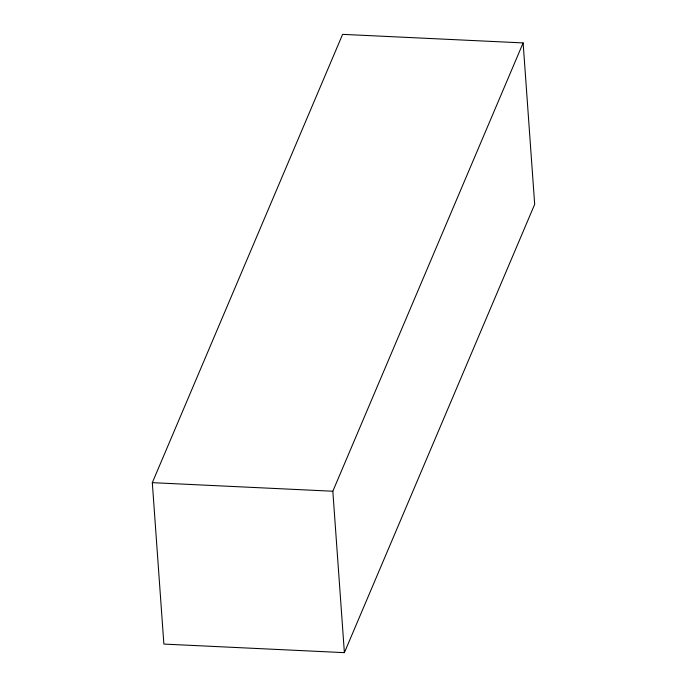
<?xml version="1.0" encoding="UTF-8"?>
<svg xmlns="http://www.w3.org/2000/svg" width="687" height="687" viewBox="0 0 687 687"><rect width="100%" height="100%" fill="white"/><g stroke="black" fill="none" stroke-linecap="round" stroke-linejoin="round"><path stroke-width="1.03" d="M152.316 482.66L342.615 34.35L523.125 42.92L534.684 204.34L344.385 652.65L163.875 644.08L152.316 482.66L332.834 491.231L523.125 42.92M332.834 491.231L344.385 652.65"/></g></svg>
